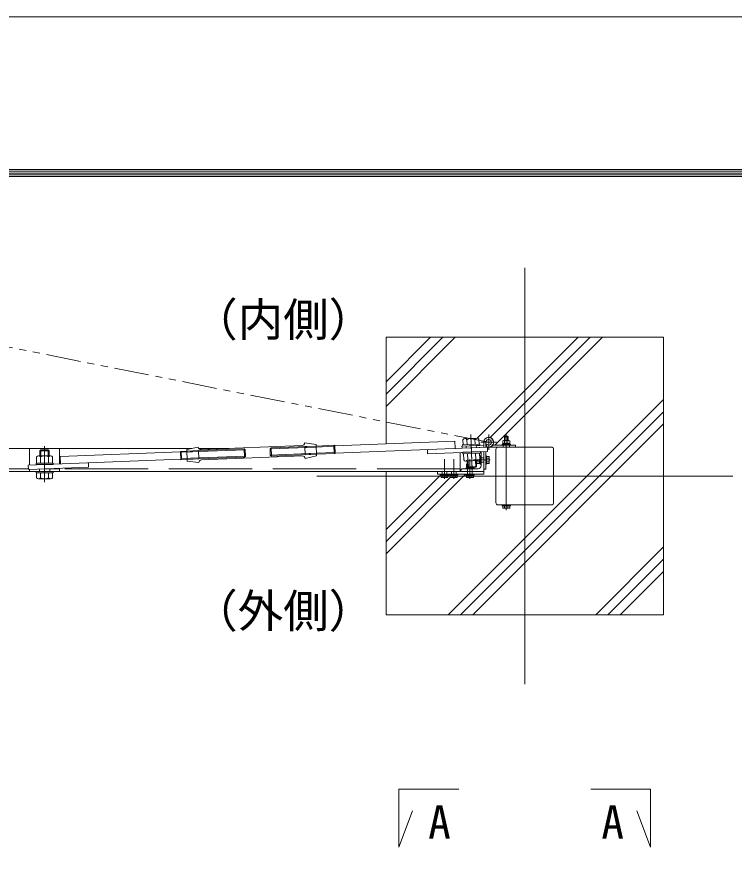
# Model space of a CAD drawing. Units: millimetres, scale not verified. Extents: x -6300 to 6300, y -4455 to 4455.
# Drawn here: x -1148 to 403, y 2623 to 4455 of the extents above; entities that cross this region are included whole.
import ezdxf
from ezdxf.enums import TextEntityAlignment as Align

# ---------------------------------------------------------------- set-up
doc = ezdxf.new("R2010")
doc.units = ezdxf.units.MM
doc.header["$LTSCALE"] = 30
for name, pattern in [('DASHED', [7.5, 6, -1.5]), ('USER1', [50.8, 31.75, -6.35, 6.35, -6.35]), ('USER2', [5, 2.5, -0.5, 0.5, -0.5, 0.5, -0.5]), ('USER3', [0.375, 0.25, -0.125]), ('USER4', [1.125, 0.75, -0.125, 0.125, -0.125])]:
    doc.linetypes.add(name, pattern=pattern)
for name, color, linetype, lineweight in [('0-0_D-STR1', 1, 'Continuous', 18), ('0-1_D-BMK', 2, 'USER1', 13), ('0-2_D-STR4', 7, 'Continuous', 9), ('0-4_D-DCR-HCH', 7, 'Continuous', 9), ('0-6_0', 7, 'Continuous', 9), ('0-7_D-STR3', 3, 'Continuous', 13), ('0-9_D-STR-TXT', 7, 'Continuous', 9), ('0-A_D-TTL-TXT', 7, 'Continuous', 18), ('0-B_D-TTL', 7, 'Continuous', 9)]:
    doc.layers.add(name, color=color, linetype=linetype, lineweight=lineweight)
doc.styles.add('ＭＳ ゴシック', font='')
doc.styles.get('ＭＳ ゴシック').set_extended_font_data('MS Gothic')

# ---------------------------------------------------------------- blocks, each defined once
blk = doc.blocks.new('U26')
at = {"layer": '0-7_D-STR3', "color": 2, "linetype": 'USER4'}
blk.add_line((-0.5, 739.5), (0.7, -1605.2), dxfattribs=at)
at = {"layer": '0-7_D-STR3'}
for p, q in [((-555, 90), (-555, 0)), ((-555, 90), (555, 90)), ((-555, 0), (555, 0)), ((-519.2, 404.8), (-519.1, 89.4)), ((389.4, 479.9), (-390, 479.5)), ((-260.7, 404.9), (-260.5, 89.6)), ((260.2, 405.2), (260.4, 89.9)), ((518.8, 405.4), (518.9, 90)), ((555, 90), (555, 0)), ((-554.5, -405), (-554.5, -495)), ((-554.5, -405), (555.5, -405)), ((-554.5, -495), (555.5, -495)), ((-518.2, -900.7), (-518.5, -495.3)), ((-259.7, -900.5), (-259.9, -495.2)), ((261.2, -900.2), (260.9, -494.9)), ((519.8, -900.1), (519.5, -494.7)), ((555.5, -405), (555.5, -495)), ((390.5, -974.8), (-388.9, -975.3)), ((-298.9, -975.2), (-299.1, -1345.2)), ((-233.9, -975.2), (-234.1, -1410.1)), ((236.2, -974.9), (236, -1409.9)), ((301.1, -974.9), (300.9, -1344.9)), ((300.9, -1344.9), (-299.1, -1345.2)), ((-299.1, -1345.2), (-234.1, -1410.1)), ((236, -1409.9), (-234.1, -1410.1)), ((300.9, -1344.9), (236, -1409.9))]:
    blk.add_line(p, q, dxfattribs=at)
for centre, radius, start, end in [((-389.9, 330.2), 149.3, 30.03245, 150.03245), ((0, -11.9), 491.6, 58.04527, 122.01963), ((389.5, 330.6), 149.3, 30.03245, 150.03245), ((-389, -826), 149.3, 210.03245, 330.03245), ((0.5, -483.4), 491.6, 238.04527, 302.01963), ((390.4, -825.5), 149.3, 210.03245, 330.03245)]:
    blk.add_arc(centre, radius, start, end, dxfattribs=at)
blk = doc.blocks.new('U25')
at = {"layer": '0-7_D-STR3', "color": 2, "linetype": 'USER4'}
blk.add_line((-0.4, 693.4), (0.7, -1651.3), dxfattribs=at)
at = {"layer": '0-7_D-STR3'}
for p, q in [((-555, 90), (-555, 0)), ((-555, 90), (555, 90)), ((-555, 0), (555, 0)), ((-519.2, 404.8), (-519.1, 89.4)), ((389.4, 479.9), (-390, 479.5)), ((-260.7, 404.9), (-260.5, 89.6)), ((260.2, 405.2), (260.4, 89.9)), ((518.8, 405.4), (518.9, 90)), ((555, 90), (555, 0)), ((-554.5, -451.1), (-554.5, -541.1)), ((-554.5, -451.1), (555.5, -451.1)), ((-554.5, -541.1), (555.5, -541.1)), ((-518.2, -946.8), (-518.5, -541.4)), ((-259.6, -946.6), (-259.9, -541.3)), ((261.2, -946.3), (261, -541)), ((519.8, -946.2), (519.5, -540.8)), ((555.5, -451.1), (555.5, -541.1)), ((390.5, -1020.9), (-388.9, -1021.3)), ((-298.9, -1021.3), (-299.1, -1345.2)), ((-233.9, -1021.3), (-234.1, -1410.1)), ((236.2, -1021), (236, -1409.9)), ((301.1, -1021), (300.9, -1344.9)), ((300.9, -1344.9), (-299.1, -1345.2)), ((-299.1, -1345.2), (-234.1, -1410.1)), ((236, -1409.9), (-234.1, -1410.1)), ((300.9, -1344.9), (236, -1409.9))]:
    blk.add_line(p, q, dxfattribs=at)
for centre, radius, start, end in [((-389.9, 330.2), 149.3, 30.03245, 150.03245), ((0, -11.9), 491.6, 58.04527, 122.01963), ((389.5, 330.6), 149.3, 30.03245, 150.03245), ((-389, -872.1), 149.3, 210.03245, 330.03245), ((0.5, -529.5), 491.6, 238.04527, 302.01963), ((390.4, -871.6), 149.3, 210.03245, 330.03245)]:
    blk.add_arc(centre, radius, start, end, dxfattribs=at)

msp = doc.modelspace()

# ---------------------------------------------------------------- linework, layer by layer
at = {"layer": '0-0_D-STR1'}
for p, q in [((-769.82, 3521.86), (-1987.01, 3521.86)), ((-688.88, 3521.86), (-754.53, 3521.86)), ((-198.53, 3521.86), (-200.04, 3521.86)), ((-112.01, 3404.26), (-112.01, 3520.06)), ((8.39, 3524.66), (-107.41, 3524.66)), ((12.99, 3404.26), (12.99, 3520.06)), ((-189.01, 3513.23), (-189.01, 3471.86)), ((-144.01, 3484.36), (-144.01, 3515)), ((-189.01, 3471.86), (-1987.01, 3471.86)), ((-183.51, 3477.86), (-150.51, 3477.86)), ((8.39, 3399.66), (-107.41, 3399.66))]:
    msp.add_line(p, q, dxfattribs=at)
at = {"layer": '0-0_D-STR1', "linetype": 'DASHED'}
for p, q in [((-138.01, 3501.86), (-144.01, 3501.86)), ((-138.01, 3491.86), (-144.01, 3491.86)), ((-1123.03, 3477.86), (-1987.01, 3477.86)), ((-189.01, 3477.86), (-1088.79, 3477.86)), ((-173.01, 3477.86), (-173.01, 3471.86)), ((-163.01, 3477.86), (-163.01, 3471.86))]:
    msp.add_line(p, q, dxfattribs=at)
at = {"layer": '0-0_D-STR1'}
msp.add_lwpolyline([(-138.01, 3515.23), (-138.01, 3471.86), (-188.01, 3471.86), (-188.01, 3473.36)], dxfattribs=at)
for centre, radius, start, end in [((-107.41, 3520.06), 4.6, 90, 180), ((8.39, 3520.06), 4.6, 0, 90), ((-150.51, 3484.36), 6.5, 270, 0), ((-183.51, 3473.36), 4.5, 90, 180), ((-107.41, 3404.26), 4.6, 180, 270), ((8.39, 3404.26), 4.6, 270, 0)]:
    msp.add_arc(centre, radius, start, end, dxfattribs=at)
at = {"layer": '0-1_D-BMK', "linetype": 'USER2'}
msp.add_line((-127.51, 3535.16), (-1981.16, 3902.56), dxfattribs=at)
at = {"layer": '0-1_D-BMK'}
for p, q in [((-49.51, 3012.16), (-49.51, 3912.16)), ((-127.51, 3518.49), (-127.51, 3551.83)), ((-89.51, 3388.16), (-89.51, 3551.66)), ((-164.96, 3520.43), (-165.35, 3530.42)), ((-110.83, 3535.16), (-144.18, 3535.16)), ((-1088, 3482.86), (-1088, 3466.86)), ((-223.01, 3455.86), (-223.01, 3498.76)), ((-203.01, 3455.86), (-203.01, 3498.76)), ((-168.01, 3455.86), (-168.01, 3498.76)), ((-160.46, 3496.86), (-124.35, 3496.86)), ((400.49, 3462.16), (-499.51, 3462.16))]:
    msp.add_line(p, q, dxfattribs=at)
at = {"layer": '0-2_D-STR4'}
msp.add_line((-349.51, 3762.16), (-349.51, 3532.01), dxfattribs=at)
msp.add_lwpolyline([(-349.51, 3471.86), (-349.51, 3162.16), (250.49, 3162.16), (250.49, 3762.16), (-349.51, 3762.16)], dxfattribs=at)
at = {"layer": '0-4_D-DCR-HCH'}
for p, q in [((-349.51, 3612.78), (-200.12, 3762.16)), ((-349.51, 3639.29), (-226.64, 3762.16)), ((-349.51, 3665.81), (-253.15, 3762.16)), ((-152.15, 3544.13), (65.88, 3762.16)), ((-124.29, 3545.47), (92.39, 3762.16)), ((-114.09, 3529.16), (118.91, 3762.16)), ((-215.09, 3162.16), (250.49, 3627.75)), ((-188.57, 3162.16), (250.49, 3601.23)), ((-162.06, 3162.16), (250.49, 3574.71)), ((-349.51, 3293.75), (-177.39, 3465.86)), ((-349.51, 3346.78), (-232.01, 3464.27)), ((-349.51, 3320.26), (-210.27, 3459.5)), ((103.94, 3162.16), (250.49, 3308.72)), ((130.46, 3162.16), (250.49, 3282.2)), ((156.97, 3162.16), (250.49, 3255.68))]:
    msp.add_line(p, q, dxfattribs=at)
at = {"layer": '0-7_D-STR3'}
for p, q in [((-200.67, 3537.86), (-460.46, 3527.65)), ((-200.03, 3521.8), (-200.67, 3537.86)), ((-97.01, 3532.76), (-97.01, 3538.56)), ((-83.73, 3539.26), (-95.27, 3539.26)), ((-93.51, 3539.26), (-93.51, 3547.06)), ((-93.26, 3532.76), (-93.26, 3538.56)), ((-92.51, 3539.26), (-92.51, 3548.06)), ((-85.51, 3547.06), (-86.51, 3548.06)), ((-85.76, 3532.76), (-85.76, 3538.56)), ((-85.51, 3539.26), (-85.51, 3547.06)), ((-82.01, 3532.76), (-82.01, 3538.56)), ((-1120.5, 3521.86), (-1055.5, 3521.86)), ((-1120.5, 3485.62), (-1120.5, 3521.86)), ((-1055.5, 3488.18), (-1055.5, 3521.86)), ((-780.39, 3519.57), (-755.59, 3524.95)), ((-780.39, 3519.57), (-779.41, 3494.69)), ((-749.66, 3519.47), (-531.24, 3528.06)), ((-656.54, 3520.97), (-654.28, 3518.91)), ((-500.61, 3530.56), (-525.76, 3533.99)), ((-500.61, 3530.56), (-499.63, 3505.68)), ((-460.5, 3528.68), (-500.47, 3527.11)), ((-462.21, 3526.44), (-500.39, 3524.94)), ((-462.21, 3526.44), (-460.5, 3528.68)), ((-462.21, 3526.44), (-461.67, 3512.79)), ((-460.5, 3528.68), (-459.8, 3510.69)), ((-130.09, 3524.55), (-459.83, 3511.59)), ((-259.99, 3519.45), (-259.63, 3510.45)), ((-185.22, 3526.89), (-138.01, 3528.74)), ((-185.05, 3522.39), (-185.22, 3526.89)), ((-185.05, 3522.39), (-127.09, 3524.67)), ((-138.01, 3535.16), (-138.01, 3524.24)), ((-133.51, 3535.16), (-133.51, 3524.42)), ((-130.93, 3530.24), (-133.51, 3526.55)), ((-130.09, 3524.55), (-129.73, 3515.56)), ((-69.51, 3524.66), (-127.51, 3524.66)), ((-69.51, 3529.16), (-118.89, 3529.16)), ((-98.51, 3529.16), (-98.51, 3530.76)), ((-80.51, 3530.76), (-98.51, 3530.76)), ((-98.51, 3529.16), (-80.51, 3529.16)), ((-97.21, 3530.76), (-97.21, 3532.76)), ((-81.81, 3530.76), (-97.21, 3530.76)), ((-82.01, 3532.76), (-97.01, 3532.76)), ((-89.13, 3530.76), (-90.28, 3532.76)), ((-88.44, 3530.76), (-89.59, 3532.76)), ((-80.51, 3529.16), (-80.51, 3530.76)), ((-69.51, 3529.16), (-69.51, 3524.66)), ((-1054.02, 3504.32), (-794.22, 3514.53)), ((-1053.39, 3488.26), (-1054.02, 3504.32)), ((-754.29, 3517.13), (-794.26, 3515.56)), ((-794.26, 3515.56), (-793.56, 3497.57)), ((-792.39, 3513.45), (-794.26, 3515.56)), ((-794.22, 3514.53), (-793.59, 3498.45)), ((-791.85, 3499.81), (-793.56, 3497.57)), ((-753.58, 3499.15), (-793.56, 3497.57)), ((-754.2, 3514.96), (-792.39, 3513.47)), ((-792.39, 3513.47), (-791.85, 3499.81)), ((-753.67, 3501.31), (-791.85, 3499.81)), ((-748.78, 3497.19), (-530.37, 3505.78)), ((-653.75, 3505.24), (-655.83, 3502.99)), ((-597.52, 3505.28), (-499.77, 3509.12)), ((-499.63, 3505.68), (-524.44, 3500.3)), ((-461.67, 3512.79), (-499.85, 3511.29)), ((-459.8, 3510.69), (-499.77, 3509.12)), ((-461.67, 3512.79), (-459.8, 3510.69)), ((-129.73, 3515.56), (-259.63, 3510.45)), ((-147.04, 3504.56), (-145.61, 3504.56)), ((-145.61, 3505.86), (-145.61, 3487.86)), ((-144.01, 3505.86), (-145.61, 3505.86)), ((-138.01, 3515.23), (-138.01, 3477.16)), ((-133.51, 3515.41), (-133.51, 3477.16)), ((-127.49, 3504.36), (-131.91, 3504.36)), ((-131.91, 3504.36), (-131.91, 3489.36)), ((-127.49, 3500.62), (-131.91, 3500.62)), ((-126.41, 3502.49), (-126.41, 3491.23)), ((-1123.33, 3485.51), (-793.59, 3498.47)), ((-1123.33, 3485.51), (-1122.98, 3476.52)), ((-1122.98, 3476.52), (-993.08, 3481.62)), ((-993.43, 3490.62), (-993.08, 3481.62)), ((-779.41, 3494.69), (-754.26, 3491.26)), ((-175.51, 3481.46), (-175.51, 3487.26)), ((-175.51, 3481.46), (-172.39, 3481.46)), ((-147.61, 3493.11), (-153.41, 3493.11)), ((-147.61, 3489.36), (-153.41, 3489.36)), ((-147.61, 3496.49), (-145.61, 3497.64)), ((-147.61, 3489.16), (-147.61, 3497.23)), ((-147.61, 3497.23), (-147.61, 3489.36)), ((-147.61, 3495.79), (-145.61, 3496.95)), ((-127.49, 3493.1), (-131.91, 3493.1)), ((-127.49, 3489.36), (-131.91, 3489.36)), ((-1120.5, 3471.86), (-1120.5, 3476.61)), ((-1120.5, 3471.86), (-1055.5, 3471.86)), ((-1088.91, 3477.86), (-1055.5, 3477.86)), ((-1055.5, 3471.86), (-1055.5, 3479.17)), ((-230.51, 3459.84), (-230.51, 3464.26)), ((-230.51, 3464.26), (-215.51, 3464.26)), ((-226.77, 3459.84), (-226.77, 3464.26)), ((-219.25, 3459.84), (-219.25, 3464.26)), ((-215.51, 3459.84), (-215.51, 3464.26)), ((-210.51, 3459.84), (-210.51, 3464.26)), ((-210.51, 3464.26), (-195.51, 3464.26)), ((-206.77, 3459.84), (-206.77, 3464.26)), ((-199.25, 3459.84), (-199.25, 3464.26)), ((-195.51, 3459.84), (-195.51, 3464.26)), ((-159.01, 3477.86), (-177.01, 3477.86)), ((-177.01, 3477.86), (-159.01, 3477.86)), ((-175.51, 3459.84), (-175.51, 3464.26)), ((-175.51, 3464.26), (-160.51, 3464.26)), ((-171.76, 3459.84), (-171.76, 3464.26)), ((-167.63, 3479.46), (-168.24, 3480.52)), ((-166.94, 3479.46), (-167.56, 3480.55)), ((-164.25, 3459.84), (-164.25, 3464.26)), ((-160.51, 3459.84), (-160.51, 3464.26)), ((-133.51, 3477.16), (-138.01, 3477.16)), ((-228.64, 3458.76), (-217.38, 3458.76)), ((-208.64, 3458.76), (-197.38, 3458.76)), ((-173.63, 3458.76), (-162.38, 3458.76)), ((-80.51, 3399.66), (-98.51, 3399.66)), ((-98.51, 3398.06), (-98.51, 3399.66)), ((-80.51, 3398.06), (-98.51, 3398.06)), ((-97.01, 3393.64), (-97.01, 3398.06)), ((-82.01, 3398.06), (-97.01, 3398.06)), ((-83.88, 3392.56), (-95.13, 3392.56)), ((-93.26, 3393.64), (-93.26, 3398.06)), ((-85.75, 3393.64), (-85.75, 3398.06)), ((-82.01, 3393.64), (-82.01, 3398.06)), ((-80.51, 3398.06), (-80.51, 3399.66))]:
    msp.add_line(p, q, dxfattribs=at)
at = {"layer": '0-7_D-STR3', "linetype": 'DASHED'}
for p, q in [((-754.29, 3517.13), (-656.54, 3520.97)), ((-656.54, 3520.97), (-655.83, 3502.99)), ((-600.31, 3521.01), (-500.39, 3524.94)), ((-598.23, 3523.27), (-500.47, 3527.11)), ((-598.23, 3523.27), (-597.52, 3505.28)), ((-500.47, 3527.12), (-525.45, 3526.13)), ((-525.45, 3526.13), (-524.75, 3508.15)), ((-500.39, 3524.95), (-525.37, 3523.97)), ((-780.26, 3516.12), (-755.28, 3517.1)), ((-780.17, 3513.95), (-755.19, 3514.93)), ((-779.64, 3500.3), (-754.65, 3501.28)), ((-779.55, 3498.13), (-754.57, 3499.11)), ((-755.28, 3517.1), (-754.57, 3499.11)), ((-753.67, 3501.31), (-653.75, 3505.24)), ((-753.58, 3499.15), (-655.83, 3502.99)), ((-599.77, 3507.36), (-499.85, 3511.29)), ((-499.85, 3511.3), (-524.83, 3510.32)), ((-499.77, 3509.13), (-524.75, 3508.15)), ((-228.01, 3465.86), (-228.01, 3471.86)), ((-218.01, 3465.86), (-218.01, 3471.86)), ((-208.01, 3465.86), (-208.01, 3471.86)), ((-198.01, 3465.86), (-198.01, 3471.86)), ((-173.01, 3465.86), (-173.01, 3471.86)), ((-163.01, 3465.86), (-163.01, 3471.86))]:
    msp.add_line(p, q, dxfattribs=at)
at = {"layer": '0-7_D-STR3', "linetype": 'USER3'}
for p, q in [((-176.06, 3522.75), (-176.23, 3527.24)), ((-154.07, 3523.61), (-154.25, 3528.11)), ((-96.26, 3529.16), (-96.26, 3524.66)), ((-82.76, 3529.16), (-82.76, 3524.66)), ((-1099, 3477.46), (-1099, 3471.86)), ((-1077, 3477.86), (-1077, 3471.86))]:
    msp.add_line(p, q, dxfattribs=at)
at = {"layer": '0-7_D-STR3'}
for points in [[(-85.51, 3547.06), (-93.51, 3547.06), (-92.51, 3548.06)], [(-86.51, 3539.26), (-86.51, 3548.06), (-92.51, 3548.06)], [(-81.81, 3530.76), (-81.81, 3532.76), (-97.21, 3532.76)], [(-147.61, 3489.16), (-145.61, 3489.16), (-145.61, 3504.56)], [(-144.01, 3505.86), (-144.01, 3487.86), (-145.61, 3487.86)], [(-175.71, 3479.46), (-175.71, 3481.46), (-172.39, 3481.46)], [(-175.71, 3479.46), (-160.31, 3479.46), (-160.31, 3480.83)], [(-177.01, 3477.86), (-177.01, 3479.46), (-159.01, 3479.46), (-159.01, 3477.86)]]:
    msp.add_lwpolyline(points, dxfattribs=at)
at = {"layer": '0-7_D-STR3', "linetype": 'DASHED'}
for points in [[(-754.2, 3514.96), (-654.28, 3518.91), (-653.75, 3505.24)], [(-598.23, 3523.27), (-600.31, 3521.01), (-599.77, 3507.36), (-597.52, 3505.28)]]:
    msp.add_lwpolyline(points, dxfattribs=at)
at = {"layer": '0-7_D-STR3'}
for points in [[(-133.51, 3487.86), (-131.91, 3487.86), (-131.91, 3505.86), (-133.51, 3505.86)], [(-138.01, 3471.86), (-138.01, 3465.86), (-238.01, 3465.86), (-238.01, 3471.86)], [(-214.01, 3464.26), (-232.01, 3464.26), (-232.01, 3465.86), (-214.01, 3465.86)], [(-194.01, 3464.26), (-212.01, 3464.26), (-212.01, 3465.86), (-194.01, 3465.86)], [(-159.01, 3464.26), (-177.01, 3464.26), (-177.01, 3465.86), (-159.01, 3465.86)]]:
    msp.add_lwpolyline(points, close=True, dxfattribs=at)
for centre, radius, start, end in [((-127.51, 3535.16), 10.8, 236.25101, 193.5362), ((-127.51, 3535.16), 10.5, 235.1501, 180), ((-127.51, 3535.16), 6, 235.1501, 180), ((-95.13, 3536.42), 2.85, 48.86505, 131.13495), ((-89.51, 3528.87), 10.39, 68.85295, 111.14705), ((-83.88, 3536.42), 2.85, 48.83491, 131.16509), ((-749.88, 3525.18), 5.71, 182.25096, 272.25096), ((-531.47, 3533.76), 5.71, 272.25096, 2.25096), ((-127.51, 3535.16), 6.3, 197.75279, 235.1501), ((-530.14, 3500.07), 5.71, 2.25096, 92.25096), ((-128.57, 3502.49), 2.16, 300, 60), ((-133.48, 3496.86), 7.08, 327.93138, 32.06862), ((-748.56, 3491.49), 5.71, 92.25096, 182.25096), ((-173.63, 3485.12), 2.85, 91.80239, 131.16509), ((-143.71, 3496.86), 10.39, 188.12033, 201.14705), ((-151.26, 3491.24), 2.85, 138.86505, 156.86231), ((-151.26, 3491.24), 2.85, 207.71979, 221.13495), ((-128.57, 3491.23), 2.16, 300, 60), ((-228.64, 3460.92), 2.16, 210, 330), ((-223.01, 3465.84), 7.08, 237.93138, 302.06862), ((-217.38, 3460.92), 2.16, 210, 330), ((-208.64, 3460.92), 2.16, 210, 330), ((-203.01, 3465.84), 7.08, 237.93138, 302.06862), ((-197.38, 3460.92), 2.16, 210, 330), ((-173.63, 3460.92), 2.16, 210, 330), ((-168.01, 3465.84), 7.08, 237.93138, 302.06862), ((-162.38, 3460.92), 2.16, 210, 330), ((-95.13, 3394.72), 2.16, 210, 330), ((-89.51, 3399.64), 7.08, 237.93138, 302.06862), ((-83.88, 3394.72), 2.16, 210, 330)]:
    msp.add_arc(centre, radius, start, end, dxfattribs=at)
at = {"layer": '0-9_D-STR-TXT'}
for p, q in [((-321.87, 2659.64), (-292.16, 2738.24)), ((222.86, 2659.64), (193.15, 2738.24))]:
    msp.add_line(p, q, dxfattribs=at)
for points in [[(-321.87, 2659.64), (-321.87, 2784.97), (-192.4, 2784.97)], [(222.86, 2659.64), (222.86, 2784.97), (93.39, 2784.97)]]:
    msp.add_lwpolyline(points, dxfattribs=at)
at = {"layer": '0-B_D-TTL', "color": 2, "lineweight": 18}
msp.add_lwpolyline([(-6300, 4455), (6300, 4455), (6300, -4455), (-6300, -4455)], close=True, dxfattribs=at)
at = {"layer": '0-B_D-TTL'}
for points in [[(-5895, 4125), (5895, 4125), (5895, -4125), (-5895, -4125)], [(-5891.25, 4121.25), (5891.25, 4121.25), (5891.25, -4121.25), (-5891.25, -4121.25)], [(-5887.5, 4117.5), (5887.5, 4117.5), (5887.5, -4117.5), (-5887.5, -4117.5)], [(-5883.75, 4113.75), (5883.75, 4113.75), (5883.75, -4113.75), (-5883.75, -4113.75)], [(-5880, 4110), (5880, 4110), (5880, -4110), (-5880, -4110)]]:
    msp.add_lwpolyline(points, close=True, dxfattribs=at)

# ---------------------------------------------------------------- block references
at = {"layer": '0-6_0', "yscale": 0.03333333}
for name, p, xscale, rotation in [('U26', (-165.24, 3527.67), -0.03333333, 2.25096), ('U25', (-1088.01, 3471.86), 0.03333333, 180)]:
    msp.add_blockref(name, p, dxfattribs=dict(at, xscale=xscale, rotation=rotation))

# ---------------------------------------------------------------- texts
at = {"layer": '0-9_D-STR-TXT', "style": 'ＭＳ ゴシック'}
for p in [(-258.46, 2656.06), (116.13, 2656.06)]:
    msp.add_text('A', height=72.14, dxfattribs=at).set_placement(p, align=Align.BOTTOM_LEFT)
at = {"layer": '0-A_D-TTL-TXT', "style": 'ＭＳ ゴシック'}
for s, p in [('（内側）', (-768.8, 3742.88)), ('（外側）', (-768.8, 3112.92))]:
    msp.add_text(s, height=72.14, dxfattribs=at).set_placement(p, align=Align.BOTTOM_LEFT)

doc.saveas('drawing.dxf')
